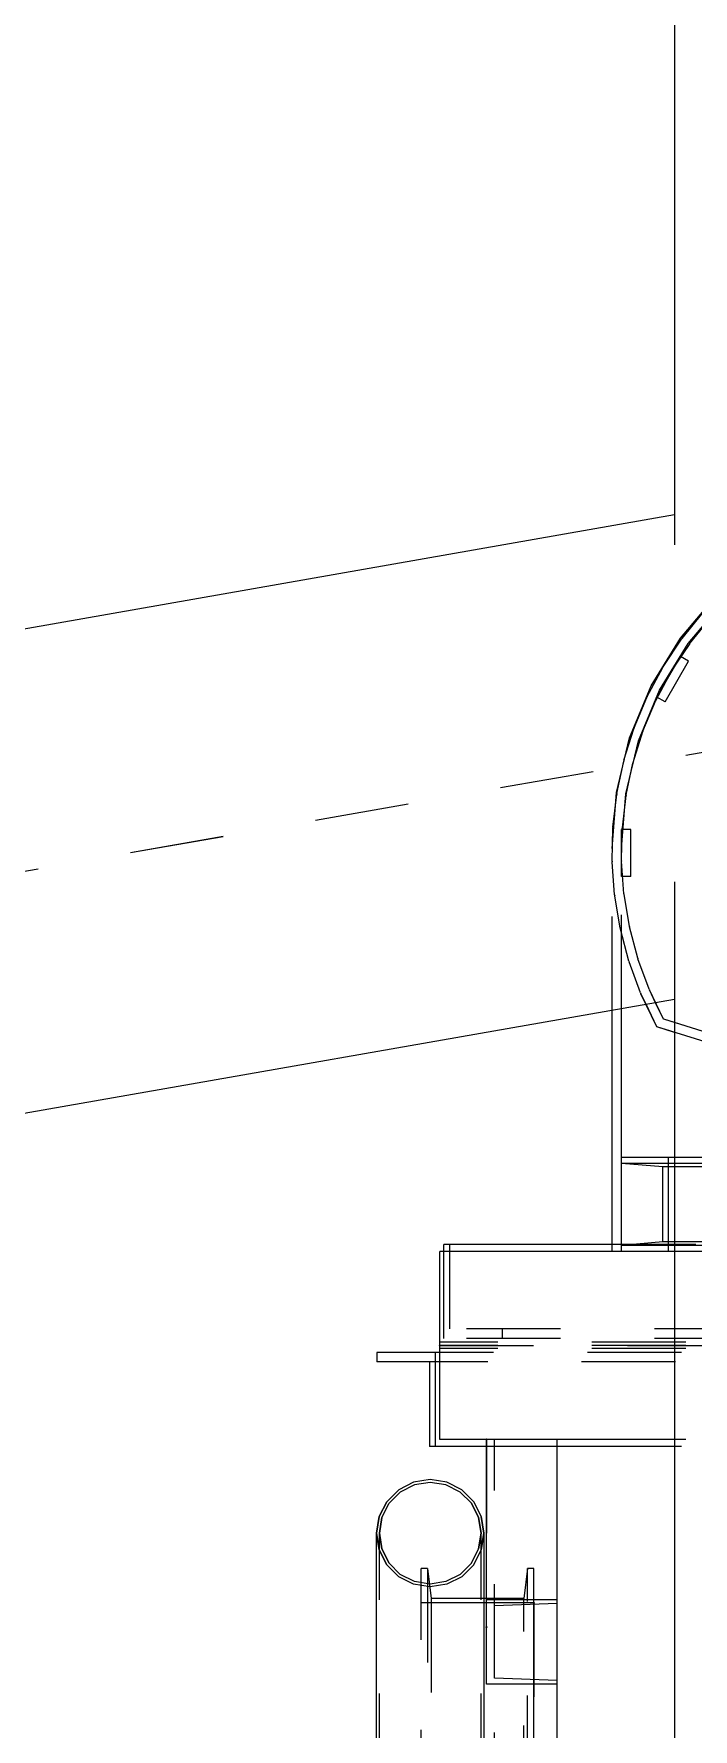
# Model space of a CAD drawing. Header units: millimetres. Extents: x 149919 to 150445, y 136651 to 136866.
# Drawn here: x 150258.769 to 150259.471, y 136848.966 to 136850.771 of the extents above; entities that cross this region are included whole.
import ezdxf

# ---------------------------------------------------------------- set-up
doc = ezdxf.new("R2010")
doc.units = ezdxf.units.MM
doc.header["$LTSCALE"] = 0.25
for name, pattern in [('CENTER', [50.8, 31.75, -6.35, 6.35, -6.35]), ('XKITLINE00', [0]), ('XKITLINE02', [4, 2, -2]), ('XKITLINE03', [6, 3, -1, 1, -1])]:
    doc.linetypes.add(name, pattern=pattern)

# ---------------------------------------------------------------- blocks, each defined once
blk = doc.blocks.new('çatıı')
at = {"color": 8, "linetype": 'XKITLINE00'}
for p, q in [((11763.8, 20050.74), (11763.8, 19985.5)), ((11763.8, 19988.68), (11478.06, 19938.56)), ((11763.8, 19949.63), (11763.8, 19282.77)), ((11763.8, 19937.11), (11475.24, 19886.49))]:
    blk.add_line(p, q, dxfattribs=at)
at = {"color": 8, "linetype": 'CENTER'}
for q in [(12015, 20006.95), (12015, 20006.95), (11840, 19976.26)]:
    blk.add_line((11469.5, 19911.27), q, dxfattribs=at)
at = {"color": 116, "linetype": 'XKITLINE02', "true_color": 0x136734}
for p, q in [((11764.43, 19975.57), (11768.31, 19980.12)), ((11765.24, 19974.98), (11769.02, 19979.41)), ((11764.6, 19975.53), (11766.81, 19978.27)), ((11764.6, 19975.53), (11766.81, 19978.27)), ((11764.6, 19975.53), (11766.81, 19978.27)), ((11765.41, 19974.94), (11767.59, 19977.64)), ((11765.41, 19974.94), (11767.59, 19977.64)), ((11765.41, 19974.94), (11767.59, 19977.64)), ((11761.31, 19970.47), (11764.43, 19975.57)), ((11762.2, 19970.02), (11765.24, 19974.98)), ((11762.6, 19972.52), (11764.55, 19975.45)), ((11762.6, 19972.52), (11764.55, 19975.45)), ((11762.6, 19972.52), (11764.55, 19975.45)), ((11763.46, 19972.01), (11765.38, 19974.9)), ((11763.46, 19972.01), (11765.38, 19974.9)), ((11763.46, 19972.01), (11765.38, 19974.9)), ((11764.6, 19975.53), (11764.55, 19975.45)), ((11764.6, 19975.53), (11764.55, 19975.45)), ((11764.6, 19975.53), (11764.55, 19975.45)), ((11764.6, 19975.53), (11764.55, 19975.45)), ((11764.6, 19975.53), (11764.55, 19975.45)), ((11764.6, 19975.53), (11764.55, 19975.45)), ((11765.41, 19974.94), (11765.38, 19974.9)), ((11765.41, 19974.94), (11765.38, 19974.9)), ((11765.41, 19974.94), (11765.38, 19974.9)), ((11765.41, 19974.94), (11765.38, 19974.9)), ((11765.41, 19974.94), (11765.38, 19974.9)), ((11765.41, 19974.94), (11765.38, 19974.9)), ((11761.93, 19969.27), (11764.42, 19973.61)), ((11762.8, 19968.78), (11765.29, 19973.11)), ((11765.29, 19973.11), (11764.42, 19973.61)), ((11760.9, 19969.34), (11762.56, 19972.44)), ((11760.9, 19969.34), (11762.56, 19972.44)), ((11760.9, 19969.34), (11762.56, 19972.44)), ((11761.8, 19968.91), (11763.44, 19971.96)), ((11761.8, 19968.91), (11763.44, 19971.96)), ((11761.8, 19968.91), (11763.44, 19971.96)), ((11762.6, 19972.52), (11762.56, 19972.44)), ((11762.6, 19972.52), (11762.56, 19972.44)), ((11762.6, 19972.52), (11762.56, 19972.44)), ((11762.6, 19972.52), (11762.56, 19972.44)), ((11762.6, 19972.52), (11762.56, 19972.44)), ((11762.6, 19972.52), (11762.56, 19972.44)), ((11763.46, 19972.01), (11763.44, 19971.96)), ((11763.46, 19972.01), (11763.44, 19971.96)), ((11763.46, 19972.01), (11763.44, 19971.96)), ((11763.46, 19972.01), (11763.44, 19971.96)), ((11763.46, 19972.01), (11763.44, 19971.96)), ((11763.46, 19972.01), (11763.44, 19971.96)), ((11759.02, 19964.95), (11761.31, 19970.47)), ((11759.97, 19964.64), (11762.2, 19970.02)), ((11759.5, 19966.01), (11760.86, 19969.25)), ((11759.5, 19966.01), (11760.86, 19969.25)), ((11759.5, 19966.01), (11760.86, 19969.25)), ((11760.44, 19965.66), (11761.78, 19968.86)), ((11760.44, 19965.66), (11761.78, 19968.86)), ((11760.44, 19965.66), (11761.78, 19968.86)), ((11760.9, 19969.34), (11760.86, 19969.25)), ((11760.9, 19969.34), (11760.86, 19969.25)), ((11760.9, 19969.34), (11760.86, 19969.25)), ((11760.9, 19969.34), (11760.86, 19969.25)), ((11760.9, 19969.34), (11760.86, 19969.25)), ((11760.9, 19969.34), (11760.86, 19969.25)), ((11761.8, 19968.91), (11761.78, 19968.86)), ((11761.8, 19968.91), (11761.78, 19968.86)), ((11761.8, 19968.91), (11761.78, 19968.86)), ((11761.8, 19968.91), (11761.78, 19968.86)), ((11761.8, 19968.91), (11761.78, 19968.86)), ((11761.8, 19968.91), (11761.78, 19968.86)), ((11762.8, 19968.78), (11761.93, 19969.27)), ((11758.42, 19962.56), (11759.47, 19965.92)), ((11758.42, 19962.56), (11759.47, 19965.92)), ((11758.42, 19962.56), (11759.47, 19965.92)), ((11759.5, 19966.01), (11759.47, 19965.92)), ((11759.5, 19966.01), (11759.47, 19965.92)), ((11759.5, 19966.01), (11759.47, 19965.92)), ((11759.5, 19966.01), (11759.47, 19965.92)), ((11759.5, 19966.01), (11759.47, 19965.92)), ((11759.5, 19966.01), (11759.47, 19965.92)), ((11757.62, 19959.13), (11759.02, 19964.95)), ((11758.61, 19958.98), (11759.97, 19964.64)), ((11759.39, 19962.31), (11760.42, 19965.62)), ((11759.39, 19962.31), (11760.42, 19965.62)), ((11759.39, 19962.31), (11760.42, 19965.62)), ((11760.44, 19965.66), (11760.42, 19965.62)), ((11760.44, 19965.66), (11760.42, 19965.62)), ((11760.44, 19965.66), (11760.42, 19965.62)), ((11760.44, 19965.66), (11760.42, 19965.62)), ((11760.44, 19965.66), (11760.42, 19965.62)), ((11760.44, 19965.66), (11760.42, 19965.62)), ((11757.67, 19959.03), (11758.4, 19962.47)), ((11757.67, 19959.03), (11758.4, 19962.47)), ((11757.67, 19959.03), (11758.4, 19962.47)), ((11758.42, 19962.56), (11758.4, 19962.47)), ((11758.42, 19962.56), (11758.4, 19962.47)), ((11758.42, 19962.56), (11758.4, 19962.47)), ((11758.42, 19962.56), (11758.4, 19962.47)), ((11758.42, 19962.56), (11758.4, 19962.47)), ((11758.42, 19962.56), (11758.4, 19962.47)), ((11758.65, 19958.87), (11759.38, 19962.26)), ((11758.65, 19958.87), (11759.38, 19962.26)), ((11758.65, 19958.87), (11759.38, 19962.26)), ((11759.39, 19962.31), (11759.38, 19962.26)), ((11759.39, 19962.31), (11759.38, 19962.26)), ((11759.39, 19962.31), (11759.38, 19962.26)), ((11759.39, 19962.31), (11759.38, 19962.26)), ((11759.39, 19962.31), (11759.38, 19962.26)), ((11759.39, 19962.31), (11759.38, 19962.26)), ((11757.15, 19953.17), (11757.62, 19959.13)), ((11757.25, 19955.44), (11757.65, 19958.93)), ((11757.25, 19955.44), (11757.65, 19958.93)), ((11757.25, 19955.44), (11757.65, 19958.93)), ((11757.67, 19959.03), (11757.65, 19958.93)), ((11757.67, 19959.03), (11757.65, 19958.93)), ((11757.67, 19959.03), (11757.65, 19958.93)), ((11757.67, 19959.03), (11757.65, 19958.93)), ((11757.67, 19959.03), (11757.65, 19958.93)), ((11757.67, 19959.03), (11757.65, 19958.93)), ((11758.15, 19953.17), (11758.61, 19958.98)), ((11758.25, 19955.37), (11758.65, 19958.82)), ((11758.25, 19955.37), (11758.65, 19958.82)), ((11758.25, 19955.37), (11758.65, 19958.82)), ((11758.65, 19958.87), (11758.65, 19958.82)), ((11758.65, 19958.87), (11758.65, 19958.82)), ((11758.65, 19958.87), (11758.65, 19958.82)), ((11758.65, 19958.87), (11758.65, 19958.82)), ((11758.65, 19958.87), (11758.65, 19958.82)), ((11758.65, 19958.87), (11758.65, 19958.82)), ((11757.17, 19951.83), (11757.24, 19955.35)), ((11757.17, 19951.83), (11757.24, 19955.35)), ((11757.17, 19951.83), (11757.24, 19955.35)), ((11757.25, 19955.44), (11757.24, 19955.35)), ((11757.25, 19955.44), (11757.24, 19955.35)), ((11757.25, 19955.44), (11757.24, 19955.35)), ((11757.25, 19955.44), (11757.24, 19955.35)), ((11757.25, 19955.44), (11757.24, 19955.35)), ((11757.25, 19955.44), (11757.24, 19955.35)), ((11759.15, 19955.19), (11758.15, 19955.19)), ((11758.16, 19950.19), (11758.15, 19955.19)), ((11758.17, 19951.86), (11758.24, 19955.32)), ((11758.17, 19951.86), (11758.24, 19955.32)), ((11758.17, 19951.86), (11758.24, 19955.32)), ((11758.25, 19955.37), (11758.24, 19955.32)), ((11758.25, 19955.37), (11758.24, 19955.32)), ((11758.25, 19955.37), (11758.24, 19955.32)), ((11758.25, 19955.37), (11758.24, 19955.32)), ((11758.25, 19955.37), (11758.24, 19955.32)), ((11758.25, 19955.37), (11758.24, 19955.32)), ((11759.16, 19950.19), (11759.15, 19955.19)), ((11757.15, 19935.94), (11757.15, 19953.17)), ((11757.17, 19951.83), (11757.17, 19951.74)), ((11757.17, 19951.83), (11757.17, 19951.74)), ((11757.17, 19951.83), (11757.17, 19951.74)), ((11757.17, 19951.83), (11757.17, 19951.74)), ((11757.17, 19951.83), (11757.17, 19951.74)), ((11757.17, 19951.83), (11757.17, 19951.74)), ((11757.42, 19948.23), (11757.17, 19951.74)), ((11757.42, 19948.23), (11757.17, 19951.74)), ((11757.42, 19948.23), (11757.17, 19951.74)), ((11758.15, 19936.12), (11758.15, 19953.17)), ((11758.17, 19951.86), (11758.17, 19951.81)), ((11758.17, 19951.86), (11758.17, 19951.81)), ((11758.17, 19951.86), (11758.17, 19951.81)), ((11758.17, 19951.86), (11758.17, 19951.81)), ((11758.17, 19951.86), (11758.17, 19951.81)), ((11758.17, 19951.86), (11758.17, 19951.81)), ((11758.42, 19948.35), (11758.17, 19951.81)), ((11758.42, 19948.35), (11758.17, 19951.81)), ((11758.42, 19948.35), (11758.17, 19951.81)), ((11759.16, 19950.19), (11758.16, 19950.19)), ((11757.42, 19948.23), (11757.44, 19948.13)), ((11757.42, 19948.23), (11757.44, 19948.13)), ((11757.42, 19948.23), (11757.44, 19948.13)), ((11757.42, 19948.23), (11757.44, 19948.13)), ((11757.42, 19948.23), (11757.44, 19948.13)), ((11757.42, 19948.23), (11757.44, 19948.13)), ((11758.02, 19944.67), (11757.44, 19948.13)), ((11758.02, 19944.67), (11757.44, 19948.13)), ((11758.02, 19944.67), (11757.44, 19948.13)), ((11758.42, 19948.35), (11758.43, 19948.3)), ((11758.42, 19948.35), (11758.43, 19948.3)), ((11758.42, 19948.35), (11758.43, 19948.3)), ((11758.42, 19948.35), (11758.43, 19948.3)), ((11758.42, 19948.35), (11758.43, 19948.3)), ((11758.42, 19948.35), (11758.43, 19948.3)), ((11759, 19944.88), (11758.43, 19948.3)), ((11759, 19944.88), (11758.43, 19948.3)), ((11759, 19944.88), (11758.43, 19948.3)), ((11758.02, 19944.67), (11758.04, 19944.57)), ((11758.02, 19944.67), (11758.04, 19944.57)), ((11758.02, 19944.67), (11758.04, 19944.57)), ((11758.02, 19944.67), (11758.04, 19944.57)), ((11758.02, 19944.67), (11758.04, 19944.57)), ((11758.02, 19944.67), (11758.04, 19944.57)), ((11758.94, 19941.18), (11758.04, 19944.57)), ((11758.94, 19941.18), (11758.04, 19944.57)), ((11758.94, 19941.18), (11758.04, 19944.57)), ((11759, 19944.88), (11759.01, 19944.83)), ((11759, 19944.88), (11759.01, 19944.83)), ((11759, 19944.88), (11759.01, 19944.83)), ((11759, 19944.88), (11759.01, 19944.83)), ((11759, 19944.88), (11759.01, 19944.83)), ((11759, 19944.88), (11759.01, 19944.83)), ((11759.9, 19941.48), (11759.01, 19944.83)), ((11759.9, 19941.48), (11759.01, 19944.83)), ((11759.9, 19941.48), (11759.01, 19944.83)), ((11758.94, 19941.18), (11758.98, 19941.09)), ((11758.94, 19941.18), (11758.98, 19941.09)), ((11758.94, 19941.18), (11758.98, 19941.09)), ((11758.94, 19941.18), (11758.98, 19941.09)), ((11758.94, 19941.18), (11758.98, 19941.09)), ((11758.94, 19941.18), (11758.98, 19941.09)), ((11760.19, 19937.79), (11758.98, 19941.09)), ((11760.19, 19937.79), (11758.98, 19941.09)), ((11760.19, 19937.79), (11758.98, 19941.09)), ((11759.9, 19941.48), (11759.91, 19941.43)), ((11759.9, 19941.48), (11759.91, 19941.43)), ((11759.9, 19941.48), (11759.91, 19941.43)), ((11759.9, 19941.48), (11759.91, 19941.43)), ((11759.9, 19941.48), (11759.91, 19941.43)), ((11759.9, 19941.48), (11759.91, 19941.43)), ((11761.11, 19938.18), (11759.91, 19941.43)), ((11761.11, 19938.18), (11759.91, 19941.43)), ((11761.11, 19938.18), (11759.91, 19941.43)), ((11760.19, 19937.79), (11760.23, 19937.7)), ((11760.19, 19937.79), (11760.23, 19937.7)), ((11760.19, 19937.79), (11760.23, 19937.7)), ((11760.19, 19937.79), (11760.23, 19937.7)), ((11760.19, 19937.79), (11760.23, 19937.7)), ((11760.19, 19937.79), (11760.23, 19937.7)), ((11760.77, 19936.58), (11760.23, 19937.7)), ((11761.92, 19934.18), (11760.23, 19937.7)), ((11761.92, 19934.18), (11760.23, 19937.7)), ((11761.11, 19938.18), (11761.13, 19938.13)), ((11761.11, 19938.18), (11761.13, 19938.13)), ((11761.11, 19938.18), (11761.13, 19938.13)), ((11761.11, 19938.18), (11761.13, 19938.13)), ((11761.11, 19938.18), (11761.13, 19938.13)), ((11761.11, 19938.18), (11761.13, 19938.13)), ((11761.79, 19936.75), (11761.13, 19938.13)), ((11762.63, 19935), (11761.13, 19938.13)), ((11762.63, 19935), (11761.13, 19938.13)), ((11761.92, 19934.18), (11761.71, 19934.62)), ((11771.3, 19931.25), (11761.92, 19934.18)), ((11771.3, 19931.25), (11761.92, 19934.18)), ((11771.3, 19931.25), (11762.38, 19934.04)), ((11762.63, 19935), (11762.61, 19935.05)), ((11762.68, 19934.99), (11762.63, 19935)), ((11762.68, 19934.99), (11762.63, 19935)), ((11762.68, 19934.99), (11762.63, 19935)), ((11762.68, 19934.99), (11762.63, 19935)), ((11762.68, 19934.99), (11762.63, 19935)), ((11772.3, 19931.99), (11762.68, 19934.99)), ((11772.3, 19931.99), (11762.68, 19934.99)), ((11772.3, 19931.99), (11763.8, 19934.64)), ((11768.13, 19919.62), (11758.15, 19919.62)), ((11762.64, 19919.27), (11762.55, 19919.27)), ((11772.55, 19919.27), (11762.64, 19919.27)), ((11769.6, 19920.27), (11763.8, 19920.27)), ((11739.26, 19901.02), (11739.26, 19910.27)), ((11739.88, 19902.02), (11739.88, 19910.27)), ((11758.15, 19911.02), (11757.15, 19911.02)), ((11865, 19910.27), (11757.15, 19910.27)), ((11768.15, 19910.92), (11758.15, 19910.92)), ((11866.08, 19911.02), (11759.4, 19911.02)), ((11769.6, 19911.28), (11762.55, 19911.28)), ((11773.15, 19910.27), (11763.8, 19910.27)), ((11871.67, 19901.02), (11739.26, 19901.02)), ((11871.67, 19902.02), (11739.88, 19902.02)), ((11745.47, 19902.02), (11745.47, 19901.02)), ((11865, 19900.6), (11738.8, 19900.6)), ((11865, 19899.95), (11738.8, 19899.95)), ((11864.53, 19899.52), (11738.8, 19899.52)), ((11863.91, 19898.52), (11737.71, 19898.52)), ((11744.65, 19864.84), (11744.65, 19890.27)), ((11865, 19890.27), (11763.8, 19890.27)), ((11751.3, 19889.52), (11738.33, 19889.52)), ((11864.53, 19889.52), (11763.8, 19889.52)), ((11733.42, 19883.46), (11734.61, 19884.66)), ((11733.42, 19883.46), (11734.61, 19884.66)), ((11736.12, 19885.42), (11734.61, 19884.66)), ((11736.12, 19885.42), (11734.61, 19884.66)), ((11737.8, 19885.69), (11736.12, 19885.42)), ((11737.8, 19885.69), (11736.12, 19885.42)), ((11739.47, 19885.42), (11737.8, 19885.69)), ((11739.47, 19885.42), (11737.8, 19885.69)), ((11740.98, 19884.66), (11739.47, 19885.42)), ((11740.98, 19884.66), (11739.47, 19885.42)), ((11742.18, 19883.46), (11740.98, 19884.66)), ((11742.18, 19883.46), (11740.98, 19884.66)), ((11732.65, 19881.95), (11733.42, 19883.46)), ((11732.65, 19881.95), (11733.42, 19883.46)), ((11742.18, 19883.46), (11742.95, 19881.95)), ((11742.95, 19881.95), (11742.18, 19883.46)), ((11732.65, 19881.95), (11732.38, 19880.27)), ((11732.38, 19880.27), (11732.65, 19881.95)), ((11742.95, 19881.95), (11743.21, 19880.27)), ((11743.21, 19880.27), (11742.95, 19881.95)), ((11732.08, 19880.27), (11732.36, 19878.51)), ((11732.36, 19878.51), (11732.08, 19880.27)), ((11732.38, 19880.27), (11732.65, 19878.6)), ((11732.38, 19573.2), (11732.38, 19880.27)), ((11732.65, 19878.6), (11732.38, 19880.27)), ((11743.21, 19880.27), (11742.95, 19878.6)), ((11742.95, 19878.6), (11743.21, 19880.27)), ((11743.21, 19573.2), (11743.21, 19880.27)), ((11743.51, 19880.27), (11743.23, 19878.51)), ((11743.23, 19878.51), (11743.51, 19880.27)), ((11732.36, 19878.51), (11733.17, 19876.92)), ((11733.17, 19876.92), (11732.36, 19878.51)), ((11732.65, 19878.6), (11733.42, 19877.09)), ((11733.42, 19877.09), (11732.65, 19878.6)), ((11742.18, 19877.09), (11742.95, 19878.6)), ((11742.18, 19877.09), (11742.95, 19878.6)), ((11742.42, 19876.92), (11743.23, 19878.51)), ((11742.42, 19876.92), (11743.23, 19878.51)), ((11734.44, 19875.65), (11733.17, 19876.92)), ((11734.44, 19875.65), (11733.17, 19876.92)), ((11734.61, 19875.89), (11733.42, 19877.09)), ((11734.61, 19875.89), (11733.42, 19877.09)), ((11736.03, 19874.84), (11734.44, 19875.65)), ((11736.03, 19874.84), (11734.44, 19875.65)), ((11736.12, 19875.12), (11734.61, 19875.89)), ((11736.12, 19875.12), (11734.61, 19875.89)), ((11737.5, 19876.52), (11736.82, 19876.52)), ((11736.82, 19868.93), (11736.82, 19876.52)), ((11736.82, 19789.33), (11736.82, 19876.52)), ((11737.5, 19876.52), (11737.88, 19873.32)), ((11737.5, 19876.52), (11737.5, 19793)), ((11740.98, 19875.89), (11739.47, 19875.12)), ((11740.98, 19875.89), (11739.47, 19875.12)), ((11741.16, 19875.65), (11739.56, 19874.84)), ((11741.16, 19875.65), (11739.56, 19874.84)), ((11740.98, 19875.89), (11742.18, 19877.09)), ((11740.98, 19875.89), (11742.18, 19877.09)), ((11742.42, 19876.92), (11741.16, 19875.65)), ((11741.16, 19875.65), (11742.42, 19876.92)), ((11748.14, 19793), (11748.14, 19876.52)), ((11737.8, 19874.56), (11736.03, 19874.84)), ((11737.8, 19874.56), (11736.03, 19874.84)), ((11737.8, 19874.86), (11736.12, 19875.12)), ((11737.8, 19874.86), (11736.12, 19875.12)), ((11739.47, 19875.12), (11737.8, 19874.86)), ((11739.47, 19875.12), (11737.8, 19874.86)), ((11739.56, 19874.84), (11737.8, 19874.56)), ((11739.56, 19874.84), (11737.8, 19874.56)), ((11743.51, 19872.85), (11736.82, 19872.85)), ((11743.51, 19873.32), (11737.88, 19873.32)), ((11737.88, 19873.32), (11737.88, 19789.8)), ((11743.8, 19864.22), (11743.8, 19873.32)), ((11748.82, 19873.17), (11743.8, 19873.17)), ((11743.8, 19806.23), (11743.8, 19873.17)), ((11748.82, 19873.17), (11743.8, 19873.17)), ((11751.3, 19872.79), (11744.65, 19872.56)), ((11751.3, 19872.79), (11744.65, 19872.56)), ((11744.65, 19529.07), (11744.65, 19872.56)), ((11747.75, 19789.8), (11747.75, 19873.32)), ((11751.3, 19864.22), (11751.3, 19873.17)), ((11751.3, 19864.6), (11744.65, 19864.84)), ((11751.3, 19864.6), (11744.65, 19864.84)), ((11751.3, 19864.22), (11743.8, 19864.22)), ((11751.3, 19864.22), (11743.8, 19864.22))]:
    blk.add_line(p, q, dxfattribs=at)
at = {"color": 7, "linetype": 'XKITLINE00'}
for p, q in [((11757.15, 19910.27), (11757.15, 19935.94)), ((11758.15, 19910.27), (11758.15, 19936.12)), ((11761.92, 19934.18), (11760.77, 19936.58)), ((11762.63, 19935), (11761.79, 19936.75)), ((11763.8, 19933.59), (11761.92, 19934.18)), ((11762.68, 19934.99), (11762.63, 19935)), ((11763.8, 19934.64), (11762.68, 19934.99)), ((11763.8, 19920.27), (11758.15, 19920.27)), ((11758.15, 19919.62), (11758.15, 19920.27)), ((11762.55, 19919.27), (11758.15, 19919.62)), ((11762.55, 19911.28), (11762.55, 19919.27)), ((11763.15, 19910.27), (11763.15, 19920.27)), ((11757.15, 19910.27), (11738.8, 19910.27)), ((11738.8, 19890.27), (11738.8, 19910.27)), ((11739.26, 19910.27), (11739.26, 19911.02)), ((11757.15, 19911.02), (11739.26, 19911.02)), ((11739.88, 19910.27), (11739.88, 19911.02)), ((11758.15, 19910.27), (11757.15, 19910.27)), ((11762.55, 19911.28), (11758.15, 19910.92)), ((11759.4, 19911.02), (11758.15, 19911.02)), ((11758.15, 19910.27), (11758.15, 19910.92)), ((11763.8, 19910.27), (11758.15, 19910.27)), ((11732.12, 19899.52), (11732.12, 19898.52)), ((11738.8, 19899.52), (11732.12, 19899.52)), ((11738.33, 19899.52), (11738.33, 19889.52)), ((11737.71, 19898.52), (11732.12, 19898.52)), ((11737.71, 19898.52), (11737.71, 19889.52)), ((11763.8, 19890.27), (11738.8, 19890.27)), ((11751.3, 19890.27), (11743.8, 19890.27)), ((11743.8, 19873.32), (11743.8, 19890.27)), ((11751.3, 19873.17), (11751.3, 19890.27)), ((11743.8, 19889.52), (11737.71, 19889.52)), ((11763.8, 19889.52), (11751.3, 19889.52)), ((11734.44, 19884.9), (11733.17, 19883.63)), ((11733.17, 19883.63), (11734.44, 19884.9)), ((11736.03, 19885.71), (11734.44, 19884.9)), ((11736.03, 19885.71), (11734.44, 19884.9)), ((11737.8, 19885.99), (11736.03, 19885.71)), ((11737.8, 19885.99), (11736.03, 19885.71)), ((11739.56, 19885.71), (11737.8, 19885.99)), ((11739.56, 19885.71), (11737.8, 19885.99)), ((11741.16, 19884.9), (11739.56, 19885.71)), ((11741.16, 19884.9), (11739.56, 19885.71)), ((11742.42, 19883.63), (11741.16, 19884.9)), ((11742.42, 19883.63), (11741.16, 19884.9)), ((11733.17, 19883.63), (11732.36, 19882.04)), ((11732.36, 19882.04), (11733.17, 19883.63)), ((11742.42, 19883.63), (11743.23, 19882.04)), ((11743.23, 19882.04), (11742.42, 19883.63)), ((11732.36, 19882.04), (11732.08, 19880.27)), ((11732.08, 19880.27), (11732.36, 19882.04)), ((11743.23, 19882.04), (11743.51, 19880.27)), ((11743.51, 19880.27), (11743.23, 19882.04)), ((11732.08, 19812.05), (11732.08, 19880.27)), ((11743.51, 19880.27), (11743.51, 19573.26)), ((11748.14, 19876.52), (11747.75, 19873.32)), ((11748.82, 19876.52), (11748.14, 19876.52)), ((11748.82, 19872.85), (11748.82, 19876.52)), ((11747.75, 19873.32), (11743.51, 19873.32)), ((11748.82, 19872.85), (11743.51, 19872.85)), ((11751.3, 19873.17), (11748.82, 19873.17)), ((11751.3, 19873.17), (11748.82, 19873.17)), ((11748.82, 19813.2), (11748.82, 19872.85)), ((11751.3, 19537.4), (11751.3, 19873.17))]:
    blk.add_line(p, q, dxfattribs=at)
at = {"color": 1, "linetype": 'XKITLINE03'}
for p, q in [((11865, 19900.27), (11738.8, 19900.27)), ((11738.8, 19900.27), (11865, 19900.27)), ((11738.8, 19900.27), (11865, 19900.27)), ((11743.8, 19890.27), (11743.8, 19870.28)), ((11748.82, 19872.85), (11748.82, 19789.33))]:
    blk.add_line(p, q, dxfattribs=at)
at = {"color": 1, "linetype": 'XKITLINE00'}
for centre in [(11738.8, 19900.27), (11738.8, 19900.27), (11738.8, 19900.27), (11743.8, 19890.27), (11748.82, 19872.85), (11743.8, 19870.28)]:
    blk.add_circle(centre, 0.05, dxfattribs=at)

msp = doc.modelspace()

# ---------------------------------------------------------------- block references
at = {"xscale": 0.009999943142843078, "yscale": 0.009999943142843078, "zscale": 0.009999943142843078}
msp.add_blockref('çatıı', (150141.8141, 136650.3731), dxfattribs=at)

doc.saveas('drawing.dxf')
